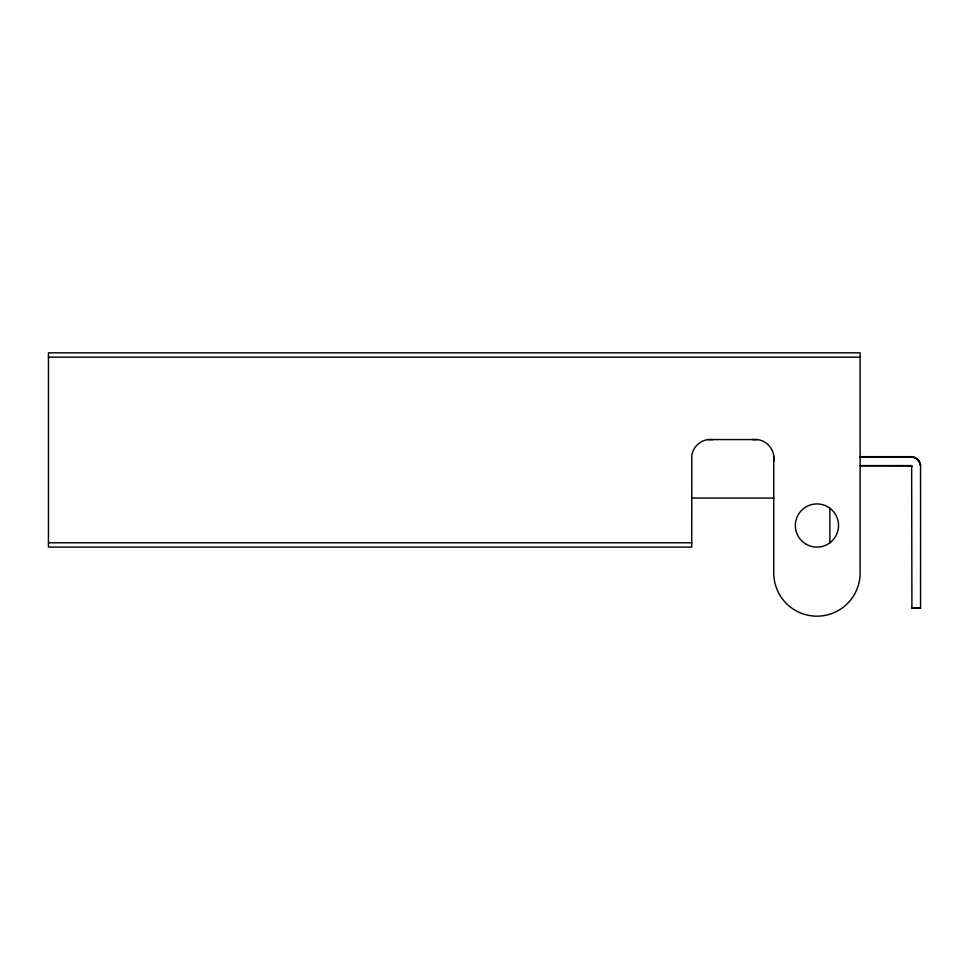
<?xml version="1.0" encoding="UTF-8"?>
<svg xmlns="http://www.w3.org/2000/svg" width="969" height="969" viewBox="0 0 969 969"><rect width="100%" height="100%" fill="white"/><g stroke="black" fill="none" stroke-linecap="round" stroke-linejoin="round"><path stroke-width="1.45" d="M773.759 461.159L773.686 455.297A19.077 19.077 0 0 0 758.049 439.647L752.174 439.575M48.45 357.137L860.109 357.137M708.266 439.575L757.225 439.575M860.218 456.678L911.914 456.678A9.714 9.714 0 0 1 920.55 465.314L920.55 608.278L911.914 608.278L911.647 465.58M860.218 456.847L911.914 456.847A9.714 9.714 0 0 1 920.55 465.483M860.218 457.162L911.914 457.162A9.714 9.714 0 0 1 920.55 465.798M860.278 465.604L911.211 465.604L911.793 466.259M860.278 465.798L911.344 465.871M691.733 498.054L773.759 498.054M48.45 542.785L691.733 542.785M911.914 608.084L920.55 608.084M713.317 439.575L707.443 439.647A19.077 19.077 0 0 0 691.805 455.297L691.733 547.097L48.45 547.097L48.45 352.837L860.109 352.825L860.109 573.006A43.169 43.169 0 0 1 816.94 616.175A43.169 43.169 0 0 1 773.759 573.006L773.759 456.12M911.454 465.604L911.926 466.598M829.888 508.362L829.888 542.858M806.135 544.215A21.584 21.584 0 0 0 838.524 525.513A21.584 21.584 0 0 0 806.135 506.823A21.584 21.584 0 0 0 806.135 544.215"/></g></svg>
